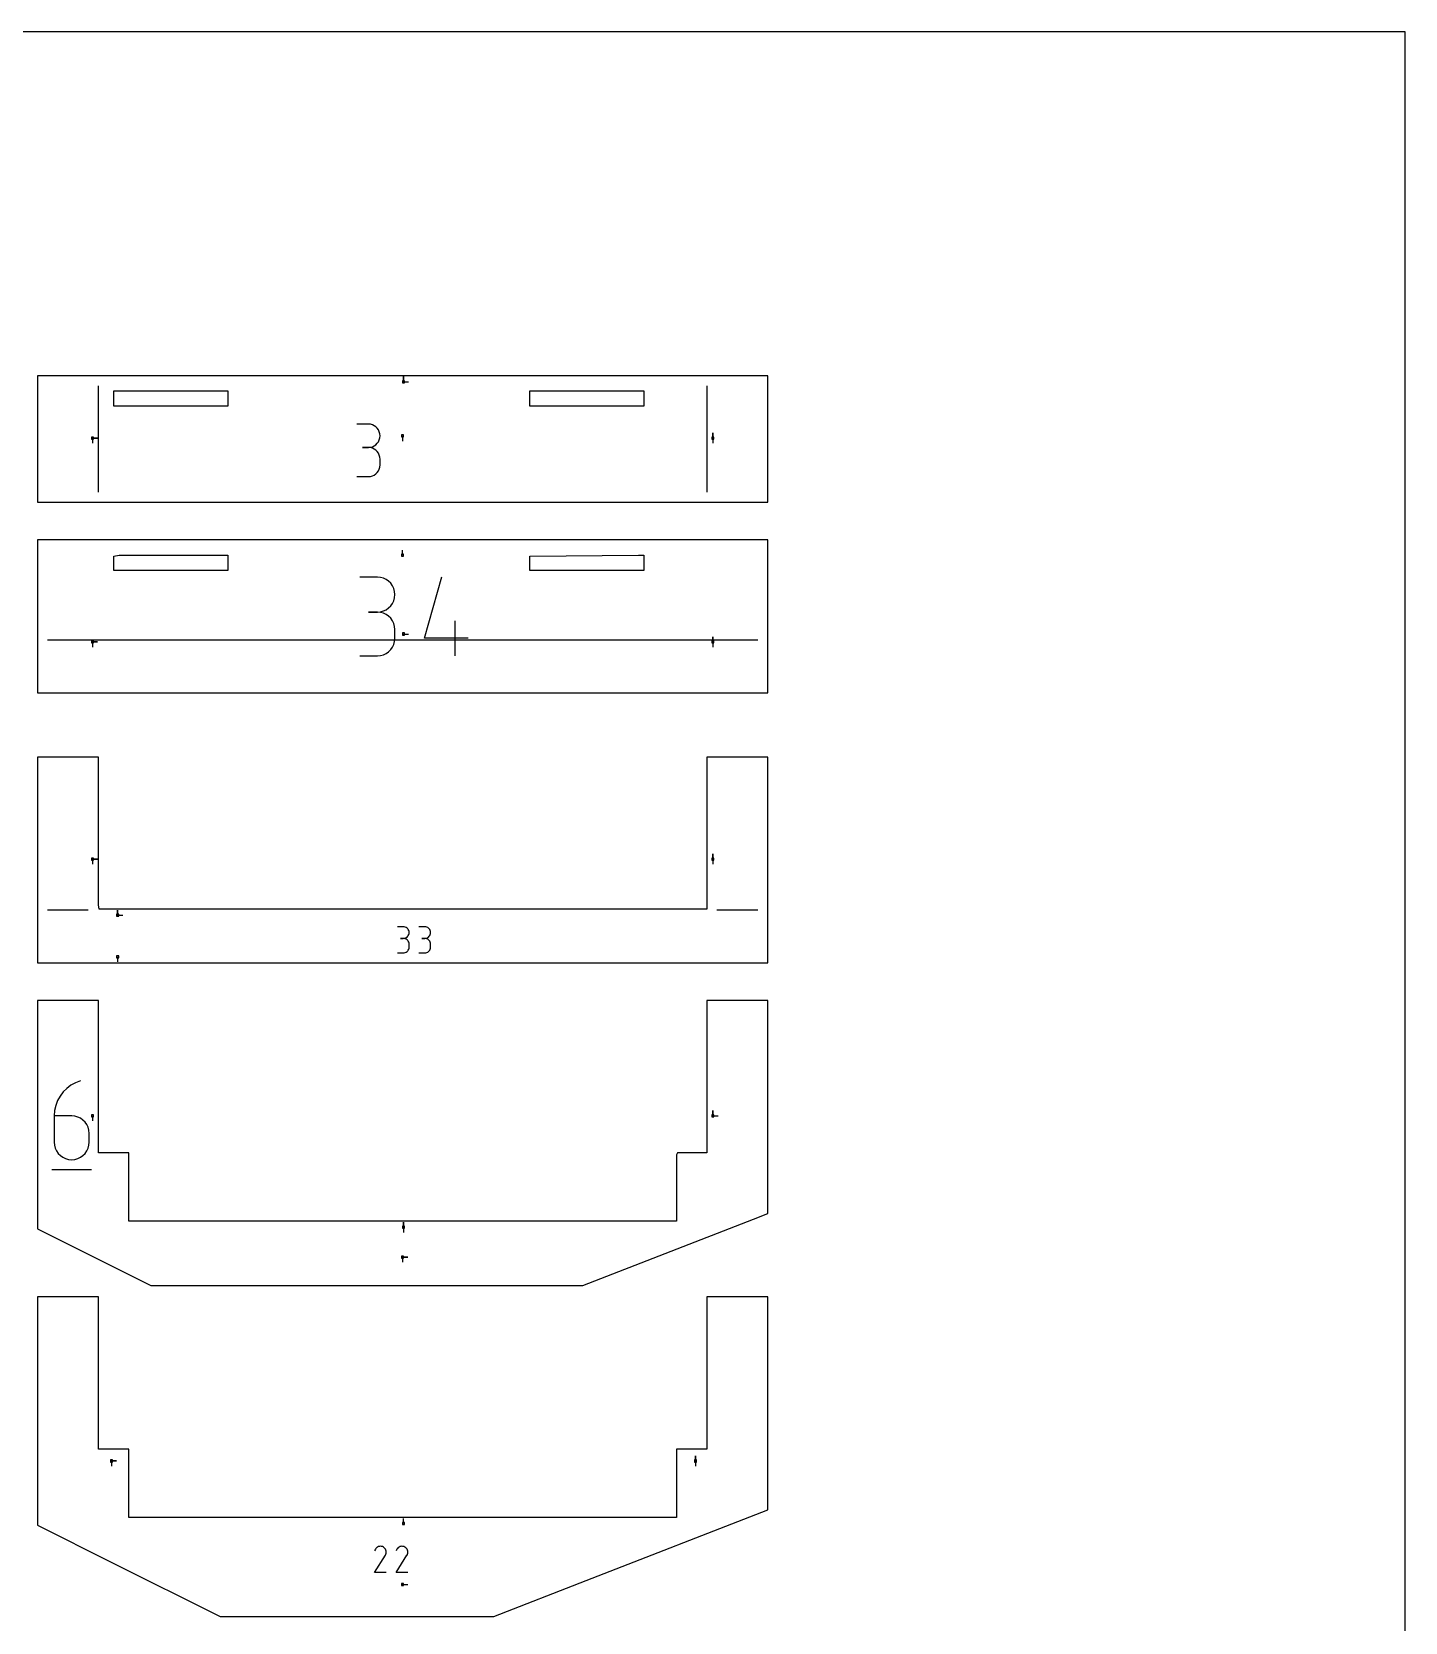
# Model space of a CAD drawing. Extents: x 0 to 800, y 0 to 1000.
# Drawn here: x 417.8 to 800, y 557.5 to 1000 of the extents above; entities that cross this region are included whole.
import ezdxf

# ---------------------------------------------------------------- set-up
doc = ezdxf.new("R2010")
doc.units = 0
doc.header["$MEASUREMENT"] = 0
for name, color, linetype in [('annotation', 7, 'Continuous'), ('boundary', 7, 'Continuous'), ('frame', 7, 'Continuous'), ('hole', 7, 'Continuous')]:
    doc.layers.add(name, color=color, linetype=linetype)

msp = doc.modelspace()

# ---------------------------------------------------------------- linework, layer by layer
at = {"layer": 'annotation', "color": 1}
for p, q in [((521.255656, 902.650724), (521.255656, 904.079474)), ((521.255656, 902.650724), (521.255656, 904.079474)), ((521.255656, 904.079474), (521.255656, 902.650724)), ((521.255656, 902.650724), (522.684406, 902.650724)), ((436.350834, 871.942579), (436.350693, 901.517598)), ((605.684351, 901.517599), (605.68417, 871.942578)), ((511.489743, 890.853727), (508.240562, 890.853727)), ((512.074116, 890.801274), (511.489743, 890.853727)), ((512.62399, 890.650115), (512.074116, 890.801274)), ((513.130221, 890.409546), (512.62399, 890.650115)), ((513.583662, 890.088863), (513.130221, 890.409546)), ((513.975167, 889.697364), (513.583662, 890.088863)), ((514.295592, 889.244345), (513.975167, 889.697364)), ((434.683979, 886.968213), (436.112729, 886.968213)), ((434.683979, 886.968213), (436.112729, 886.968213)), ((436.112729, 886.968213), (434.683979, 886.968213)), ((434.683979, 886.968213), (434.683979, 885.539463)), ((513.130221, 884.799886), (513.583662, 885.121035)), ((513.583662, 885.121035), (513.975167, 885.513302)), ((513.975167, 885.513302), (514.295592, 885.967467)), ((514.53579, 888.739102), (514.295592, 889.244345)), ((514.295592, 885.967467), (514.53579, 886.474308)), ((514.686616, 888.190933), (514.53579, 888.739102)), ((514.53579, 886.474308), (514.686616, 887.024604)), ((514.738923, 887.609134), (514.686616, 888.190933)), ((514.686616, 887.024604), (514.738923, 887.609134)), ((514.738923, 887.609134), (514.738923, 887.609134)), ((521.017531, 887.583414), (521.017531, 886.154664)), ((607.351071, 886.968213), (607.351071, 888.396963)), ((607.351071, 886.968213), (607.351071, 888.396963)), ((607.351071, 888.396963), (607.351071, 886.968213)), ((607.351071, 886.968213), (607.351071, 885.539463)), ((511.489743, 884.355366), (509.862859, 884.355366)), ((509.862859, 884.355366), (511.489743, 884.355366)), ((511.489743, 884.355366), (512.074116, 884.407831)), ((512.074116, 884.302914), (511.489743, 884.355366)), ((511.489743, 884.355366), (511.489743, 884.355366)), ((512.074116, 884.407831), (512.62399, 884.559078)), ((512.62399, 884.151754), (512.074116, 884.302914)), ((512.62399, 884.559078), (513.130221, 884.799886)), ((513.130221, 883.911185), (512.62399, 884.151754)), ((513.583662, 883.590502), (513.130221, 883.911185)), ((513.975167, 883.199003), (513.583662, 883.590502)), ((514.295592, 882.745984), (513.975167, 883.199003)), ((514.53579, 882.240741), (514.295592, 882.745984)), ((514.686616, 881.692572), (514.53579, 882.240741)), ((514.738923, 881.110773), (514.686616, 881.692572)), ((514.738923, 879.483889), (514.738923, 881.110773)), ((514.738923, 881.110773), (514.738923, 881.110773)), ((508.240562, 876.239297), (511.489743, 876.239297)), ((511.489743, 876.239297), (512.074116, 876.291719)), ((511.489743, 876.239297), (511.489743, 876.239297)), ((512.074116, 876.291719), (512.62399, 876.442803)), ((512.62399, 876.442803), (513.130221, 876.683274)), ((513.130221, 876.683274), (513.583662, 877.003858)), ((513.583662, 877.003858), (513.975167, 877.395282)), ((513.975167, 877.395282), (514.295592, 877.848271)), ((514.295592, 877.848271), (514.53579, 878.353551)), ((514.53579, 878.353551), (514.686616, 878.901849)), ((514.686616, 878.901849), (514.738923, 879.483889)), ((521.017531, 854.365074), (521.017531, 855.793824)), ((513.981639, 848.3035), (509.107868, 848.3035)), ((514.858198, 848.224821), (513.981639, 848.3035)), ((515.68301, 847.998082), (514.858198, 848.224821)), ((516.442356, 847.637228), (515.68301, 847.998082)), ((517.122517, 847.156205), (516.442356, 847.637228)), ((517.709775, 846.568956), (517.122517, 847.156205)), ((518.190412, 845.889427), (517.709775, 846.568956)), ((518.550709, 845.131563), (518.190412, 845.889427)), ((518.776948, 844.309309), (518.550709, 845.131563)), ((527.085833, 831.260443), (531.952721, 848.328963)), ((517.709775, 840.292863), (518.190412, 840.97411)), ((518.190412, 840.97411), (518.550709, 841.734371)), ((518.550709, 841.734371), (518.776948, 842.559816)), ((518.855409, 843.436611), (518.776948, 844.309309)), ((518.776948, 842.559816), (518.855409, 843.436611)), ((518.855409, 843.436611), (518.855409, 843.436611)), ((513.981639, 838.555958), (511.541312, 838.555958)), ((511.541312, 838.555958), (513.981639, 838.555958)), ((513.981639, 838.555958), (514.858198, 838.634656)), ((514.858198, 838.47728), (513.981639, 838.555958)), ((513.981639, 838.555958), (513.981639, 838.555958)), ((514.858198, 838.634656), (515.68301, 838.861527)), ((515.68301, 838.250541), (514.858198, 838.47728)), ((515.68301, 838.861527), (516.442356, 839.222739)), ((516.442356, 837.889687), (515.68301, 838.250541)), ((516.442356, 839.222739), (517.122517, 839.704462)), ((517.122517, 837.408663), (516.442356, 837.889687)), ((517.122517, 839.704462), (517.709775, 840.292863)), ((517.709775, 836.821414), (517.122517, 837.408663)), ((518.190412, 836.141885), (517.709775, 836.821414)), ((518.550709, 835.384022), (518.190412, 836.141885)), ((518.776948, 834.561768), (518.550709, 835.384022)), ((518.855409, 833.68907), (518.776948, 834.561768)), ((518.855409, 831.248744), (518.855409, 833.68907)), ((518.855409, 833.68907), (518.855409, 833.68907)), ((521.255656, 832.459436), (522.684406, 832.459436)), ((535.619404, 826.381167), (535.619404, 836.128708)), ((422.217525, 830.792498), (433.173629, 830.792504)), ((433.173629, 830.792504), (447.757136, 830.792414)), ((434.683979, 830.243189), (436.112729, 830.243189)), ((434.683979, 830.243189), (436.112729, 830.243189)), ((436.112729, 830.243189), (434.683979, 830.243189)), ((434.683979, 830.243189), (434.683979, 828.814439)), ((447.757136, 830.792414), (471.865982, 830.792654)), ((471.865982, 830.792654), (535.655245, 830.792491)), ((516.442356, 827.04782), (517.122517, 827.528697)), ((517.122517, 827.528697), (517.709775, 828.115833)), ((517.709775, 828.115833), (518.190412, 828.795316)), ((518.190412, 828.795316), (518.550709, 829.553237)), ((518.550709, 829.553237), (518.776948, 830.375683)), ((518.776948, 830.375683), (518.855409, 831.248744)), ((539.272323, 831.260443), (527.085833, 831.260443)), ((535.655245, 830.792491), (553.994728, 830.792626)), ((553.994728, 830.792626), (578.103479, 830.792383)), ((578.103479, 830.792383), (601.282584, 830.792722)), ((601.282584, 830.792722), (619.817537, 830.792446)), ((607.35107, 830.243189), (607.35107, 831.671939)), ((607.35107, 830.243189), (607.35107, 831.671939)), ((607.35107, 831.671939), (607.35107, 830.243189)), ((607.35107, 830.243189), (607.35107, 828.814439)), ((509.107868, 826.381855), (513.981639, 826.381855)), ((513.981639, 826.381855), (514.858198, 826.460488)), ((513.981639, 826.381855), (513.981639, 826.381855)), ((514.858198, 826.460488), (515.68301, 826.687114)), ((515.68301, 826.687114), (516.442356, 827.04782)), ((607.351071, 769.843171), (607.351071, 771.271921)), ((607.351071, 769.843171), (607.351071, 771.271921)), ((607.351071, 771.271921), (607.351071, 769.843171)), ((434.683979, 769.843171), (436.112729, 769.843171)), ((434.683979, 769.843171), (436.112729, 769.843171)), ((436.112729, 769.843171), (434.683979, 769.843171)), ((434.683979, 769.843171), (434.683979, 768.414421)), ((607.351071, 769.843171), (607.351071, 768.414421)), ((422.217525, 755.692511), (427.505552, 755.692373)), ((427.505552, 755.692373), (433.550855, 755.692425)), ((441.7219, 754.217348), (441.7219, 755.646098)), ((441.7219, 754.217348), (441.7219, 755.646098)), ((441.7219, 755.646098), (441.7219, 754.217348)), ((441.7219, 754.217348), (443.15065, 754.217347)), ((608.484195, 755.692592), (611.257423, 755.692594)), ((611.257423, 755.692594), (619.817537, 755.692418)), ((521.195604, 751.0273), (519.571013, 751.0273)), ((521.195604, 747.77812), (520.382162, 747.77812)), ((520.382162, 747.77812), (521.195604, 747.77812)), ((521.48779, 751.001074), (521.195604, 751.0273)), ((521.195604, 747.77812), (521.48779, 747.804352)), ((521.48779, 747.751894), (521.195604, 747.77812)), ((521.195604, 747.77812), (521.195604, 747.77812)), ((521.762727, 750.925494), (521.48779, 751.001074)), ((521.48779, 747.804352), (521.762727, 747.879976)), ((522.015843, 750.80521), (521.762727, 750.925494)), ((521.762727, 747.879976), (522.015843, 748.00038)), ((522.242563, 750.644868), (522.015843, 750.80521)), ((522.015843, 748.00038), (522.242563, 748.160954)), ((522.438316, 750.449119), (522.242563, 750.644868)), ((522.242563, 748.160954), (522.438316, 748.357088)), ((522.598528, 750.222609), (522.438316, 750.449119)), ((522.438316, 748.357088), (522.598528, 748.58417)), ((522.718627, 749.969988), (522.598528, 750.222609)), ((522.598528, 748.58417), (522.718627, 748.837591)), ((522.79404, 749.695903), (522.718627, 749.969988)), ((522.718627, 748.837591), (522.79404, 749.112739)), ((522.820194, 749.405004), (522.79404, 749.695903)), ((522.79404, 749.112739), (522.820194, 749.405004)), ((522.820194, 749.405004), (522.820194, 749.405004)), ((527.188259, 751.0273), (525.563668, 751.0273)), ((527.188259, 747.77812), (526.374816, 747.77812)), ((526.374816, 747.77812), (527.188259, 747.77812)), ((527.480445, 751.001074), (527.188259, 751.0273)), ((527.188259, 747.77812), (527.480445, 747.804352)), ((527.480445, 747.751894), (527.188259, 747.77812)), ((527.188259, 747.77812), (527.188259, 747.77812)), ((527.755382, 750.925494), (527.480445, 751.001074)), ((527.480445, 747.804352), (527.755382, 747.879976)), ((528.008498, 750.80521), (527.755382, 750.925494)), ((527.755382, 747.879976), (528.008498, 748.00038)), ((528.235218, 750.644868), (528.008498, 750.80521)), ((528.008498, 748.00038), (528.235218, 748.160954)), ((528.430971, 750.449119), (528.235218, 750.644868)), ((528.235218, 748.160954), (528.430971, 748.357088)), ((528.591183, 750.222609), (528.430971, 750.449119)), ((528.430971, 748.357088), (528.591183, 748.58417)), ((528.711282, 749.969988), (528.591183, 750.222609)), ((528.591183, 748.58417), (528.711282, 748.837591)), ((528.786695, 749.695903), (528.711282, 749.969988)), ((528.711282, 748.837591), (528.786695, 749.112739)), ((528.812849, 749.405004), (528.786695, 749.695903)), ((528.786695, 749.112739), (528.812849, 749.405004)), ((528.812849, 749.405004), (528.812849, 749.405004)), ((519.571013, 743.720085), (521.195604, 743.720085)), ((521.195604, 743.720085), (521.48779, 743.746296)), ((521.195604, 743.720085), (521.195604, 743.720085)), ((521.762727, 747.676314), (521.48779, 747.751894)), ((521.48779, 743.746296), (521.762727, 743.821838)), ((522.015843, 747.556029), (521.762727, 747.676314)), ((521.762727, 743.821838), (522.015843, 743.942074)), ((522.242563, 747.395688), (522.015843, 747.556029)), ((522.015843, 743.942074), (522.242563, 744.102366)), ((522.438316, 747.199938), (522.242563, 747.395688)), ((522.242563, 744.102366), (522.438316, 744.298078)), ((522.598528, 746.973429), (522.438316, 747.199938)), ((522.438316, 744.298078), (522.598528, 744.524572)), ((522.718627, 746.720807), (522.598528, 746.973429)), ((522.598528, 744.524572), (522.718627, 744.777212)), ((522.79404, 746.446723), (522.718627, 746.720807)), ((522.718627, 744.777212), (522.79404, 745.051361)), ((522.820194, 746.155824), (522.79404, 746.446723)), ((522.79404, 745.051361), (522.820194, 745.342381)), ((522.820194, 745.342381), (522.820194, 746.155824)), ((522.820194, 746.155824), (522.820194, 746.155824)), ((525.563668, 743.720085), (527.188259, 743.720085)), ((527.188259, 743.720085), (527.480445, 743.746296)), ((527.188259, 743.720085), (527.188259, 743.720085)), ((527.755382, 747.676314), (527.480445, 747.751894)), ((527.480445, 743.746296), (527.755382, 743.821838)), ((528.008498, 747.556029), (527.755382, 747.676314)), ((527.755382, 743.821838), (528.008498, 743.942074)), ((528.235218, 747.395688), (528.008498, 747.556029)), ((528.008498, 743.942074), (528.235218, 744.102366)), ((528.430971, 747.199938), (528.235218, 747.395688)), ((528.235218, 744.102366), (528.430971, 744.298078)), ((528.591183, 746.973429), (528.430971, 747.199938)), ((528.430971, 744.298078), (528.591183, 744.524572)), ((528.711282, 746.720807), (528.591183, 746.973429)), ((528.591183, 744.524572), (528.711282, 744.777212)), ((528.786695, 746.446723), (528.711282, 746.720807)), ((528.711282, 744.777212), (528.786695, 745.051361)), ((528.812849, 746.155824), (528.786695, 746.446723)), ((528.786695, 745.051361), (528.812849, 745.342381)), ((528.812849, 745.342381), (528.812849, 746.155824)), ((528.812849, 746.155824), (528.812849, 746.155824)), ((441.7219, 742.659416), (441.7219, 741.230666)), ((431.377773, 708.154564), (429.981561, 707.631069)), ((431.377773, 708.154564), (431.377773, 708.154564)), ((425.678275, 703.895283), (424.988606, 702.639247)), ((426.535558, 705.040156), (425.678275, 703.895283)), ((427.547301, 706.056193), (426.535558, 705.040156)), ((428.700352, 706.925721), (427.547301, 706.056193)), ((429.981561, 707.631069), (428.700352, 706.925721)), ((424.164713, 699.864369), (424.056795, 698.380872)), ((424.479701, 701.289718), (424.164713, 699.864369)), ((424.988606, 702.639247), (424.479701, 701.289718)), ((607.351071, 698.418151), (607.351071, 699.846901)), ((607.351071, 698.418151), (607.351071, 699.846901)), ((607.351071, 699.846901), (607.351071, 698.418151)), ((424.056795, 698.380872), (424.056795, 691.086045)), ((428.930565, 698.380872), (424.056795, 698.380872)), ((429.807124, 698.302647), (428.930565, 698.380872)), ((430.631936, 698.077041), (429.807124, 698.302647)), ((431.391282, 697.71766), (430.631936, 698.077041)), ((432.071444, 697.238108), (431.391282, 697.71766)), ((432.658702, 696.651992), (432.071444, 697.238108)), ((433.139339, 695.972916), (432.658702, 696.651992)), ((433.499636, 695.214486), (433.139339, 695.972916)), ((433.725874, 694.390307), (433.499636, 695.214486)), ((434.683979, 698.418151), (434.683979, 696.989401)), ((607.351071, 698.418151), (608.779821, 698.418151)), ((424.056795, 691.086045), (424.056795, 691.086045)), ((424.056795, 691.086045), (424.135482, 690.209296)), ((433.804336, 693.513983), (433.725874, 694.390307)), ((433.725874, 690.209296), (433.804336, 691.086045)), ((433.804336, 691.086045), (433.804336, 693.513983)), ((433.804336, 693.513983), (433.804336, 693.513983)), ((424.135482, 690.209296), (424.362287, 689.383979)), ((424.362287, 689.383979), (424.723321, 688.6239)), ((424.723321, 688.6239), (425.204694, 687.94287)), ((425.204694, 687.94287), (425.792519, 687.354698)), ((425.792519, 687.354698), (426.472907, 686.873193)), ((426.472907, 686.873193), (427.231969, 686.512163)), ((427.231969, 686.512163), (428.055818, 686.285419)), ((428.055818, 686.285419), (428.930565, 686.206768)), ((428.930565, 686.206768), (429.807124, 686.285419)), ((428.930565, 686.206768), (428.930565, 686.206768)), ((429.807124, 686.285419), (430.631936, 686.512163)), ((430.631936, 686.512163), (431.391282, 686.873193)), ((431.391282, 686.873193), (432.071444, 687.354698)), ((432.071444, 687.354698), (432.658702, 687.94287)), ((432.658702, 687.94287), (433.139339, 688.6239)), ((433.139339, 688.6239), (433.499636, 689.383979)), ((433.499636, 689.383979), (433.725874, 690.209296)), ((423.446369, 683.463294), (434.420267, 683.463294)), ((521.255656, 667.417328), (521.255656, 668.846078)), ((521.255656, 667.417328), (521.255656, 668.846078)), ((521.255656, 668.846078), (521.255656, 667.417328)), ((521.255656, 667.417328), (521.255656, 665.988578)), ((521.017531, 659.120025), (522.446281, 659.120025)), ((521.017531, 659.120025), (522.446281, 659.120025)), ((522.446281, 659.120025), (521.017531, 659.120025)), ((521.017531, 659.120025), (521.017531, 657.691275)), ((439.975651, 602.376897), (441.404401, 602.376897)), ((439.975651, 602.376897), (441.404401, 602.376897)), ((441.404401, 602.376897), (439.975651, 602.376897)), ((439.975651, 602.376897), (439.975651, 600.948147)), ((602.535661, 602.376897), (602.535661, 603.805647)), ((602.535661, 602.376897), (602.535661, 603.805647)), ((602.535661, 603.805647), (602.535661, 602.376897)), ((602.535661, 602.376897), (602.535661, 600.948147)), ((521.255656, 584.967313), (521.255656, 586.396063)), ((513.219826, 571.331637), (516.222175, 576.165034)), ((513.437753, 577.834127), (513.224414, 577.424883)), ((513.607055, 578.0742), (513.437753, 577.834127)), ((513.810179, 578.274605), (513.607055, 578.0742)), ((514.040948, 578.433737), (513.810179, 578.274605)), ((514.293184, 578.549992), (514.040948, 578.433737)), ((514.56071, 578.621765), (514.293184, 578.549992)), ((514.837347, 578.64745), (514.56071, 578.621765)), ((515.116918, 578.625444), (514.837347, 578.64745)), ((515.393246, 578.554141), (515.116918, 578.625444)), ((515.660152, 578.431936), (515.393246, 578.554141)), ((515.898871, 578.262422), (515.660152, 578.431936)), ((515.660152, 578.431936), (515.660152, 578.431936)), ((516.098466, 578.059007), (515.898871, 578.262422)), ((516.257162, 577.827925), (516.098466, 578.059007)), ((516.222175, 576.165034), (516.225764, 576.169475)), ((516.222175, 576.165034), (516.222175, 576.165034)), ((516.225764, 576.169475), (516.229206, 576.173954)), ((516.229206, 576.173954), (516.232523, 576.178509)), ((516.232523, 576.178509), (516.235739, 576.183177)), ((516.235739, 576.183177), (516.238875, 576.187995)), ((516.238875, 576.187995), (516.241954, 576.193003)), ((516.241954, 576.193003), (516.244999, 576.198237)), ((516.244999, 576.198237), (516.248033, 576.203736)), ((516.248033, 576.203736), (516.251079, 576.209537)), ((516.251079, 576.209537), (516.375045, 576.475703)), ((516.251079, 576.209537), (516.251079, 576.209537)), ((516.373185, 577.575409), (516.257162, 577.827925)), ((516.444759, 577.307695), (516.373185, 577.575409)), ((516.375045, 576.475703), (516.447464, 576.751607)), ((516.470111, 577.031016), (516.444759, 577.307695)), ((516.447464, 576.751607), (516.470111, 577.031016)), ((519.213585, 571.331637), (522.215934, 576.165034)), ((519.431512, 577.834127), (519.218173, 577.424883)), ((519.600814, 578.0742), (519.431512, 577.834127)), ((519.803939, 578.274605), (519.600814, 578.0742)), ((520.034708, 578.433737), (519.803939, 578.274605)), ((520.286944, 578.549992), (520.034708, 578.433737)), ((520.554469, 578.621765), (520.286944, 578.549992)), ((520.831106, 578.64745), (520.554469, 578.621765)), ((521.110678, 578.625444), (520.831106, 578.64745)), ((521.387005, 578.554141), (521.110678, 578.625444)), ((521.653911, 578.431936), (521.387005, 578.554141)), ((521.89263, 578.262422), (521.653911, 578.431936)), ((521.653911, 578.431936), (521.653911, 578.431936)), ((522.092225, 578.059007), (521.89263, 578.262422)), ((522.250921, 577.827925), (522.092225, 578.059007)), ((522.215934, 576.165034), (522.219523, 576.169475)), ((522.215934, 576.165034), (522.215934, 576.165034)), ((522.219523, 576.169475), (522.222965, 576.173954)), ((522.222965, 576.173954), (522.226283, 576.178509)), ((522.226283, 576.178509), (522.229498, 576.183177)), ((522.229498, 576.183177), (522.232634, 576.187995)), ((522.232634, 576.187995), (522.235713, 576.193003)), ((522.235713, 576.193003), (522.238759, 576.198237)), ((522.238759, 576.198237), (522.241793, 576.203736)), ((522.241793, 576.203736), (522.244838, 576.209537)), ((522.244838, 576.209537), (522.368805, 576.475703)), ((522.244838, 576.209537), (522.244838, 576.209537)), ((522.366944, 577.575409), (522.250921, 577.827925)), ((522.438519, 577.307695), (522.366944, 577.575409)), ((522.368805, 576.475703), (522.441224, 576.751607)), ((522.46387, 577.031016), (522.438519, 577.307695)), ((522.441224, 576.751607), (522.46387, 577.031016)), ((516.469006, 571.331637), (513.219826, 571.331637)), ((522.462765, 571.331637), (519.213585, 571.331637)), ((521.017531, 568.00752), (522.446281, 568.00752))]:
    msp.add_line(p, q, dxfattribs=at)
at = {"layer": 'boundary', "color": 5}
for p, q in [((420.635706, 904.317598), (419.417525, 904.317598)), ((419.417525, 904.317598), (419.417525, 869.142584)), ((432.817525, 904.317598), (420.635706, 904.317598)), ((445.184181, 904.317598), (432.817525, 904.317598)), ((454.017507, 904.317598), (445.184181, 904.317598)), ((478.750819, 904.317598), (454.017507, 904.317598)), ((577.417554, 904.317598), (478.750819, 904.317598)), ((591.550875, 904.317598), (577.417554, 904.317598)), ((609.217528, 904.317598), (591.550875, 904.317598)), ((622.617537, 904.317598), (609.217528, 904.317598)), ((622.617537, 869.142584), (622.617537, 904.317598)), ((419.417525, 869.142584), (430.339597, 869.142577)), ((430.339597, 869.142577), (450.460249, 869.142584)), ((450.460249, 869.142584), (471.667485, 869.142584)), ((471.667485, 869.142584), (527.780334, 869.142584)), ((527.780334, 869.142584), (553.082979, 869.142584)), ((553.082979, 869.142584), (574.290211, 869.142584)), ((574.290211, 869.142584), (606.269856, 869.142578)), ((606.269856, 869.142578), (622.617537, 869.142584)), ((435.617525, 858.617576), (419.417525, 858.617576)), ((419.417525, 858.617576), (419.417525, 852.870954)), ((597.617571, 858.617576), (435.617525, 858.617576)), ((606.417525, 858.617576), (597.617571, 858.617576)), ((621.144809, 858.617576), (606.417525, 858.617576)), ((622.617537, 858.617576), (621.144809, 858.617576)), ((622.617537, 853.301951), (622.617537, 858.617576)), ((419.417525, 852.870954), (419.417525, 816.092559)), ((622.617537, 816.092559), (622.617537, 853.301951)), ((419.417525, 816.092559), (427.505447, 816.092553)), ((427.505447, 816.092553), (453.163199, 816.092563)), ((453.163199, 816.092563), (471.469119, 816.092563)), ((471.469119, 816.092563), (519.905291, 816.092562)), ((519.905291, 816.092562), (552.171094, 816.092562)), ((552.171094, 816.092562), (570.47701, 816.092562)), ((570.47701, 816.092562), (611.257288, 816.092554)), ((611.257288, 816.092554), (622.617537, 816.092559)), ((436.350854, 798.217558), (419.417525, 798.217558)), ((419.417525, 798.217558), (419.417525, 790.484449)), ((436.350854, 757.10089), (436.350854, 798.217558)), ((620.635718, 798.217558), (605.684196, 798.217558)), ((605.684196, 798.217558), (605.684196, 757.10089)), ((622.617537, 798.217558), (620.635718, 798.217558)), ((622.617537, 791.064433), (622.617537, 798.217558)), ((419.417525, 790.484449), (419.417525, 740.992535)), ((622.617537, 740.992535), (622.617537, 791.064433)), ((436.606995, 755.884222), (436.350854, 757.10089)), ((605.684196, 757.10089), (605.684195, 755.884222)), ((441.217529, 755.884223), (436.606995, 755.884222)), ((513.217428, 755.884222), (441.217529, 755.884223)), ((600.817529, 755.884223), (513.217428, 755.884222)), ((605.684195, 755.884222), (600.817529, 755.884223)), ((419.417525, 740.992535), (421.837149, 740.992533)), ((421.837149, 740.992533), (458.569099, 740.992546)), ((458.569099, 740.992546), (471.072387, 740.992546)), ((471.072387, 740.992546), (504.155205, 740.992546)), ((504.155205, 740.992546), (550.347323, 740.992546)), ((550.347323, 740.992546), (562.850608, 740.992546)), ((562.850608, 740.992546), (621.232153, 740.992535)), ((621.232153, 740.992535), (622.617537, 740.992535)), ((422.162979, 730.467538), (419.417525, 730.467538)), ((419.417525, 730.467538), (419.417525, 669.099292)), ((436.350854, 730.467538), (422.162979, 730.467538)), ((436.350854, 727.150871), (436.350854, 730.467538)), ((606.890257, 730.467539), (605.684196, 730.467538)), ((605.684196, 730.467538), (605.684196, 727.150871)), ((622.617537, 730.467539), (606.890257, 730.467539)), ((622.617537, 673.701912), (622.617537, 730.467539)), ((436.350854, 688.134203), (436.350854, 727.150871)), ((605.684196, 727.150871), (605.684196, 688.134203)), ((444.817525, 688.134203), (436.350854, 688.134203)), ((444.817525, 669.684204), (444.817525, 688.134203)), ((597.470169, 688.134203), (597.217537, 687.534202)), ((597.217537, 687.534202), (597.217537, 669.084203)), ((605.684196, 688.134203), (597.470169, 688.134203)), ((622.617537, 671.200868), (622.617537, 673.701912)), ((419.417525, 669.099292), (419.417525, 666.967533)), ((444.817525, 669.084203), (444.817525, 669.684204)), ((449.617531, 669.084203), (444.817525, 669.084203)), ((597.217537, 669.084203), (449.617531, 669.084203)), ((571.167507, 651.192525), (618.659841, 669.661764)), ((618.659841, 669.661764), (622.617537, 671.200868)), ((419.417525, 666.967533), (450.967547, 651.192523)), ((450.967547, 651.192523), (466.67795, 651.192529)), ((466.67795, 651.192529), (470.477289, 651.192529)), ((470.477289, 651.192529), (480.530076, 651.192529)), ((480.530076, 651.192529), (547.611666, 651.192529)), ((547.611666, 651.192529), (551.411005, 651.192529)), ((551.411005, 651.192529), (571.167507, 651.192525)), ((430.308431, 648.017523), (419.417525, 648.017523)), ((419.417525, 648.017523), (419.417525, 618.433062)), ((436.350854, 648.017523), (430.308431, 648.017523)), ((436.350854, 622.300856), (436.350854, 648.017523)), ((615.035715, 648.017523), (605.684195, 648.017523)), ((605.684195, 648.017523), (605.684196, 622.300856)), ((622.617537, 648.017523), (615.035715, 648.017523)), ((622.617537, 620.651898), (622.617537, 648.017523)), ((436.350854, 605.684188), (436.350854, 622.300856)), ((605.684196, 622.300856), (605.684196, 605.684188)), ((622.617537, 588.750852), (622.617537, 620.651898)), ((419.417525, 618.433062), (419.417525, 584.517517)), ((439.849101, 605.684188), (436.350854, 605.684188)), ((444.817525, 605.684188), (439.849101, 605.684188)), ((444.817525, 598.434188), (444.817525, 605.684188)), ((602.185953, 605.684188), (597.217537, 605.684188)), ((597.217537, 605.684188), (597.217537, 593.884188)), ((605.684196, 605.684188), (602.185953, 605.684188)), ((444.817525, 586.634188), (444.817525, 598.434188)), ((597.217537, 593.884188), (597.217537, 586.634188)), ((572.136763, 569.119443), (622.617537, 588.750852)), ((419.417525, 584.517517), (440.140859, 574.155851)), ((539.217531, 586.634188), (444.817525, 586.634188)), ((597.217537, 586.634188), (539.217531, 586.634188)), ((440.140859, 574.155851), (470.217525, 559.11752)), ((546.417531, 559.11752), (572.136763, 569.119443)), ((470.217525, 559.11752), (498.080027, 559.11752)), ((498.080027, 559.11752), (546.417531, 559.11752))]:
    msp.add_line(p, q, dxfattribs=at)
at = {"layer": 'frame', "color": 5}
for p, q in [((800, 1000), (0, 1000)), ((800, 0), (800, 1000))]:
    msp.add_line(p, q, dxfattribs=at)
at = {"layer": 'hole', "color": 5}
for p, q in [((521.541406, 902.936474), (520.969906, 902.936474)), ((520.969906, 902.936474), (520.969906, 902.364974)), ((521.541406, 902.364974), (521.541406, 902.936474)), ((440.638299, 898.99309), (440.638298, 900.084266)), ((440.638298, 900.084266), (447.960659, 900.084266)), ((440.638299, 895.850931), (440.638299, 898.99309)), ((447.960659, 900.084266), (472.388305, 900.084266)), ((472.388305, 900.084266), (472.388305, 898.99309)), ((472.388305, 898.99309), (472.388305, 895.850931)), ((520.969906, 902.364974), (521.541406, 902.364974)), ((556.396579, 898.99309), (556.396579, 900.084266)), ((556.396579, 900.084266), (563.718938, 900.084266)), ((556.396579, 895.850931), (556.396579, 898.99309)), ((563.718938, 900.084266), (588.146579, 900.084266)), ((588.146579, 900.084266), (588.146579, 898.99309)), ((588.146579, 898.99309), (588.146579, 895.850931)), ((448.822113, 895.850931), (440.638299, 895.850931)), ((472.388305, 895.850931), (448.822113, 895.850931)), ((564.580392, 895.85093), (556.396579, 895.850931)), ((588.146579, 895.850931), (564.580392, 895.85093)), ((434.969729, 887.253963), (434.398229, 887.253963)), ((434.398229, 887.253963), (434.398229, 886.682463)), ((434.398229, 886.682463), (434.969729, 886.682463)), ((434.969729, 886.682463), (434.969729, 887.253963)), ((521.303281, 887.869164), (520.731781, 887.869164)), ((520.731781, 887.869164), (520.731781, 887.297664)), ((520.731781, 887.297664), (521.303281, 887.297664)), ((521.303281, 887.297664), (521.303281, 887.869164)), ((607.636821, 887.253963), (607.065321, 887.253963)), ((607.065321, 887.253963), (607.065321, 886.682463)), ((607.065321, 886.682463), (607.636821, 886.682463)), ((607.636821, 886.682463), (607.636821, 887.253963)), ((440.638298, 854.157774), (442.158027, 854.384244)), ((440.638298, 850.150908), (440.638298, 854.157774)), ((442.158027, 854.384244), (472.388304, 854.384244)), ((472.388304, 854.384244), (472.388304, 850.150908)), ((521.303281, 854.650824), (520.731781, 854.650824)), ((520.731781, 854.650824), (520.731781, 854.079324)), ((520.731781, 854.079324), (521.303281, 854.079324)), ((521.303281, 854.079324), (521.303281, 854.650824)), ((556.396579, 854.157774), (586.626851, 854.384244)), ((556.396579, 850.150908), (556.396579, 854.157774)), ((586.626851, 854.384244), (588.146579, 854.384244)), ((588.146579, 854.384244), (588.146579, 850.150908)), ((470.689784, 850.150908), (440.638298, 850.150908)), ((472.388304, 850.150908), (470.689784, 850.150908)), ((586.448059, 850.150908), (556.396579, 850.150908)), ((588.146579, 850.150908), (586.448059, 850.150908)), ((521.541406, 832.745186), (520.969906, 832.745186)), ((520.969906, 832.745186), (520.969906, 832.173686)), ((520.969906, 832.173686), (521.541406, 832.173686)), ((521.541406, 832.173686), (521.541406, 832.745186)), ((434.969729, 830.528939), (434.398229, 830.528939)), ((434.398229, 830.528939), (434.398229, 829.957439)), ((434.398229, 829.957439), (434.969729, 829.957439)), ((434.969729, 829.957439), (434.969729, 830.528939)), ((607.63682, 830.528939), (607.06532, 830.528939)), ((607.06532, 830.528939), (607.06532, 829.957439)), ((607.06532, 829.957439), (607.63682, 829.957439)), ((607.63682, 829.957439), (607.63682, 830.528939)), ((434.969729, 770.128921), (434.398229, 770.128921)), ((434.398229, 770.128921), (434.398229, 769.557421)), ((434.969729, 769.557421), (434.969729, 770.128921)), ((607.636821, 770.128921), (607.065321, 770.128921)), ((607.065321, 770.128921), (607.065321, 769.557421)), ((607.636821, 769.557421), (607.636821, 770.128921)), ((434.398229, 769.557421), (434.969729, 769.557421)), ((607.065321, 769.557421), (607.636821, 769.557421)), ((442.00765, 754.503098), (441.43615, 754.503098)), ((441.43615, 754.503098), (441.43615, 753.931598)), ((441.43615, 753.931598), (442.00765, 753.931598)), ((442.00765, 753.931598), (442.00765, 754.503098)), ((442.00765, 742.945166), (441.43615, 742.945166)), ((441.43615, 742.945166), (441.43615, 742.373666)), ((441.43615, 742.373666), (442.00765, 742.373666)), ((442.00765, 742.373666), (442.00765, 742.945166)), ((434.969729, 698.703901), (434.398229, 698.703901)), ((434.398229, 698.703901), (434.398229, 698.132401)), ((434.398229, 698.132401), (434.969729, 698.132401)), ((434.969729, 698.132401), (434.969729, 698.703901)), ((607.636821, 698.703901), (607.065321, 698.703901)), ((607.065321, 698.703901), (607.065321, 698.132401)), ((607.065321, 698.132401), (607.636821, 698.132401)), ((607.636821, 698.132401), (607.636821, 698.703901)), ((521.541406, 667.703078), (520.969906, 667.703078)), ((520.969906, 667.703078), (520.969906, 667.131578)), ((520.969906, 667.131578), (521.541406, 667.131578)), ((521.541406, 667.131578), (521.541406, 667.703078)), ((521.303281, 659.405775), (520.731781, 659.405775)), ((520.731781, 659.405775), (520.731781, 658.834275)), ((521.303281, 658.834275), (521.303281, 659.405775)), ((520.731781, 658.834275), (521.303281, 658.834275)), ((440.261401, 602.662647), (439.689901, 602.662647)), ((439.689901, 602.662647), (439.689901, 602.091147)), ((439.689901, 602.091147), (440.261401, 602.091147)), ((440.261401, 602.091147), (440.261401, 602.662647)), ((602.821411, 602.662647), (602.249911, 602.662647)), ((602.249911, 602.662647), (602.249911, 602.091147)), ((602.249911, 602.091147), (602.821411, 602.091147)), ((602.821411, 602.091147), (602.821411, 602.662647)), ((521.541406, 585.253063), (520.969906, 585.253063)), ((520.969906, 585.253063), (520.969906, 584.681563)), ((520.969906, 584.681563), (521.541406, 584.681563)), ((521.541406, 584.681563), (521.541406, 585.253063)), ((521.303281, 568.29327), (520.731781, 568.29327)), ((520.731781, 568.29327), (520.731781, 567.72177)), ((520.731781, 567.72177), (521.303281, 567.72177)), ((521.303281, 567.72177), (521.303281, 568.29327))]:
    msp.add_line(p, q, dxfattribs=at)

doc.saveas('drawing.dxf')
